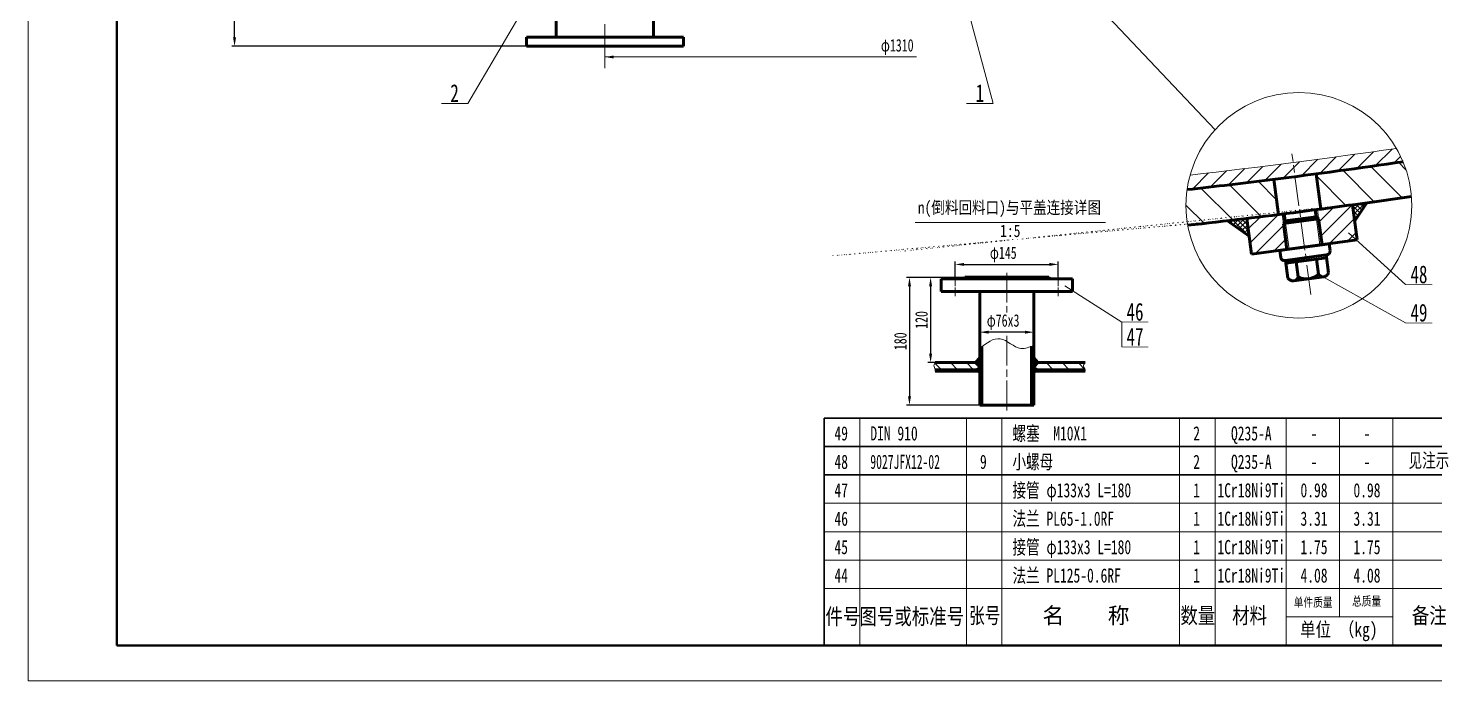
# Model space of a CAD drawing. Header units: millimetres. Extents: x 17368 to 100025, y -24769 to 12950.
# Drawn here: x 45302 to 45697.8, y -9562.3 to -9378.6 of the extents above; entities that cross this region are included whole.
import ezdxf
from ezdxf.enums import TextEntityAlignment as Align

# ---------------------------------------------------------------- set-up
doc = ezdxf.new("R2010")
doc.units = ezdxf.units.MM
doc.header["$LTSCALE"] = 2.8
doc.linetypes.add('AM_ISO08W050', pattern=[18, 12, -1.5, 3, -1.5])
doc.linetypes.add('AM_ISO08W050x2', pattern=[9, 6, -0.75, 1.5, -0.75])
doc.layers.get('0').update_dxf_attribs({"lineweight": 50})
doc.layers.get('Defpoints').update_dxf_attribs({"lineweight": 50})
for name, color, linetype, lineweight in [('5', 5, 'Continuous', 40), ('9', 3, 'Continuous', 15), ('AM_0N', 7, 'Continuous', 50), ('AM_4N', 3, 'Continuous', 15), ('AM_7N', 4, 'AM_ISO08W050', 15), ('d1', 3, 'Continuous', 15), ('dim', 7, 'Continuous', 15), ('xi', 4, 'Continuous', 15), ('尺寸线', 3, 'Continuous', 15), ('细实线', 5, 'Continuous', 15)]:
    doc.layers.add(name, color=color, linetype=linetype, lineweight=lineweight)
doc.styles.add('仿宋体', font='', dxfattribs={"width": 0.7, "height": 3.5})
doc.styles.add('文字', font='', dxfattribs={"height": 3.5})
doc.styles.add('样式 1', font='', dxfattribs={"width": 0.8, "height": 4})
doc.styles.get('仿宋体').set_extended_font_data('FangSong_GB2312')
doc.styles.get('文字').set_extended_font_data('FangSong_GB2312')
doc.styles.get('样式 1').set_extended_font_data('FangSong_GB2312')
doc.dimstyles.new('ISO-25', dxfattribs={"dimtxt": 3.5, "dimasz": 2.5, "dimexe": 1.25, "dimexo": 0.625, "dimtad": 1, "dimdsep": 46, "dimtxsty": '仿宋体', "dimcen": 2.5, "dimadec": 0, "dimazin": 0, "dimtfac": 1, "dimtmove": 0, "dimatfit": 1, "dimfxl": 0, "dimarcsym": 0})

# ---------------------------------------------------------------- blocks, each defined once
blk = doc.blocks.new('*D1254')
at = {"layer": 'Defpoints', "color": 0, "lineweight": 15}
for p in [(45360.08, -8799.55), (45435.41, -8799.55), (45464.29, -9383.66)]:
    blk.add_point(p, dxfattribs=at)
at = {"layer": '细实线', "color": 0, "lineweight": -2}
for p, q in [((45434.79, -8799.55), (45359.28, -8799.55)), ((45360.08, -9381.16), (45360.08, -8802.05)), ((45463.66, -9383.66), (45359.28, -9383.66))]:
    blk.add_line(p, q, dxfattribs=at)
at = {"layer": '细实线', "color": 0, "lineweight": 15}
for points in [[(45359.66, -8802.05), (45360.5, -8802.05), (45360.08, -8799.55)], [(45359.66, -9381.16), (45360.5, -9381.16), (45360.08, -9383.66)]]:
    blk.add_solid(points, dxfattribs=at)
at = {"layer": '细实线', "color": 0, "lineweight": 15, "insert": (45357.53, -9091.6), "char_height": 3.5, "attachment_point": 5, "rotation": 90, "style": '仿宋体'}
blk.add_mtext('～4670', dxfattribs=at)
blk = doc.blocks.new('*D1416')
at = {"layer": 'Defpoints', "color": 0, "lineweight": 15}
for p in [(45591.85, -9445.09), (45562.85, -9449.13), (45591.85, -9449.13)]:
    blk.add_point(p, dxfattribs=at)
at = {"layer": '细实线', "color": 0, "lineweight": -2}
for p, q in [((45562.85, -9448.5), (45562.85, -9444.29)), ((45565.35, -9445.09), (45589.35, -9445.09)), ((45591.85, -9448.5), (45591.85, -9444.29))]:
    blk.add_line(p, q, dxfattribs=at)
at = {"layer": '细实线', "color": 0, "lineweight": 15}
for points in [[(45565.35, -9444.67), (45565.35, -9445.51), (45562.85, -9445.09)], [(45589.35, -9444.67), (45589.35, -9445.51), (45591.85, -9445.09)]]:
    blk.add_solid(points, dxfattribs=at)
at = {"layer": '细实线', "color": 0, "lineweight": 15, "insert": (45576.37, -9442.28), "char_height": 3.5, "attachment_point": 5, "style": '仿宋体'}
blk.add_mtext('φ145', dxfattribs=at)
blk = doc.blocks.new('*D1417')
at = {"layer": 'Defpoints', "color": 0, "lineweight": 15}
for p in [(45569.75, -9462.92), (45584.95, -9462.57), (45569.75, -9464.17)]:
    blk.add_point(p, dxfattribs=at)
at = {"layer": '细实线', "color": 0, "lineweight": -2}
for p, q in [((45569.75, -9463.54), (45569.75, -9464.97)), ((45584.95, -9463.2), (45584.95, -9464.97)), ((45582.45, -9464.17), (45572.25, -9464.17))]:
    blk.add_line(p, q, dxfattribs=at)
at = {"layer": '细实线', "color": 0, "lineweight": 15}
for points in [[(45572.25, -9463.75), (45572.25, -9464.59), (45569.75, -9464.17)], [(45582.45, -9463.75), (45582.45, -9464.59), (45584.95, -9464.17)]]:
    blk.add_solid(points, dxfattribs=at)
at = {"layer": '细实线', "color": 0, "lineweight": 15, "insert": (45576.32, -9461.35), "char_height": 3.5, "attachment_point": 5, "style": '仿宋体'}
blk.add_mtext('φ76x3', dxfattribs=at)
blk = doc.blocks.new('*D1418')
at = {"layer": 'Defpoints', "color": 0, "lineweight": 15}
for p in [(45565.55, -9448.73), (45555.92, -9472.73), (45565.06, -9472.73)]:
    blk.add_point(p, dxfattribs=at)
at = {"layer": '细实线', "color": 0, "lineweight": -2}
for p, q in [((45564.92, -9448.73), (45555.12, -9448.73)), ((45555.92, -9451.23), (45555.92, -9470.23)), ((45564.44, -9472.73), (45555.12, -9472.73))]:
    blk.add_line(p, q, dxfattribs=at)
at = {"layer": '细实线', "color": 0, "lineweight": 15}
for points in [[(45555.51, -9451.23), (45556.34, -9451.23), (45555.92, -9448.73)], [(45555.51, -9470.23), (45556.34, -9470.23), (45555.92, -9472.73)]]:
    blk.add_solid(points, dxfattribs=at)
at = {"layer": '细实线', "color": 0, "lineweight": 15, "insert": (45553.37, -9460.73), "char_height": 3.5, "attachment_point": 5, "rotation": 90, "style": '仿宋体'}
blk.add_mtext('120', dxfattribs=at)
blk = doc.blocks.new('*D1419')
at = {"layer": 'Defpoints', "color": 0, "lineweight": 15}
for p in [(45567.2, -9448.73), (45549.98, -9484.73), (45571.35, -9484.73)]:
    blk.add_point(p, dxfattribs=at)
at = {"layer": '细实线', "color": 0, "lineweight": -2}
for p, q in [((45566.57, -9448.73), (45549.18, -9448.73)), ((45549.98, -9451.23), (45549.98, -9482.23)), ((45570.72, -9484.73), (45549.18, -9484.73))]:
    blk.add_line(p, q, dxfattribs=at)
at = {"layer": '细实线', "color": 0, "lineweight": 15}
for points in [[(45549.57, -9451.23), (45550.4, -9451.23), (45549.98, -9448.73)], [(45549.57, -9482.23), (45550.4, -9482.23), (45549.98, -9484.73)]]:
    blk.add_solid(points, dxfattribs=at)
at = {"layer": '细实线', "color": 0, "lineweight": 15, "insert": (45547.43, -9466.73), "char_height": 3.5, "attachment_point": 5, "rotation": 90, "style": '仿宋体'}
blk.add_mtext('180', dxfattribs=at)

msp = doc.modelspace()

# ---------------------------------------------------------------- hatches: boundary and pattern name
at = {"layer": '细实线', "lineweight": 15}
h = msp.add_hatch(dxfattribs=at)
h.set_pattern_fill('ANSI31', color=256, style=0)
edge = h.paths.add_edge_path()
edge.add_spline(control_points=[(45657.93273, -9416.41714), (45648.30924, -9417.65816), (45638.64864, -9418.82708), (45628.95526, -9419.92335)], knot_values=[1.320741029, 1.320741029, 1.320741029, 1.320741029, 1.350466256, 1.350466256, 1.350466256, 1.350466256], degree=3, periodic=0)
edge.add_arc((45659.54768, -9428.47351), 31.76478, 164.3850601, 171.988472)
edge.add_spline(control_points=[(45628.09292, -9424.04638), (45636.12749, -9423.14348), (45644.13983, -9422.19076), (45654.24135, -9420.9232), (45656.35349, -9420.65447), (45658.46386, -9420.38228)], knot_values=[1.320721211, 1.320721211, 1.320721211, 1.320721211, 1.345299801, 1.345299801, 1.351804357, 1.351804357, 1.351804357, 1.351804357], degree=3, periodic=0)
edge.add_line((45658.46386, -9420.38228), (45657.93273, -9416.41714))
edge = h.paths.add_edge_path()
edge.add_spline(control_points=[(45686.96758, -9412.43761), (45677.33013, -9413.83728), (45667.65035, -9415.16397), (45657.93273, -9416.41714)], knot_values=[1.290724999, 1.290724999, 1.290724999, 1.290724999, 1.320741029, 1.320741029, 1.320741029, 1.320741029], degree=3, periodic=0)
edge.add_line((45657.93273, -9416.41714), (45658.46386, -9420.38228))
edge.add_spline(control_points=[(45658.46386, -9420.38228), (45668.63482, -9419.07044), (45678.76454, -9417.67811), (45688.84804, -9416.20608)], knot_values=[1.289372374, 1.289372374, 1.289372374, 1.289372374, 1.320721211, 1.320721211, 1.320721211, 1.320721211], degree=3, periodic=0)
edge.add_arc((45659.54768, -9428.47351), 31.76478, 22.7180169, 30.3202447)
h = msp.add_hatch(dxfattribs=at)
h.set_pattern_fill('ANSI37', color=256, scale=0.3, style=0)
edge = h.paths.add_edge_path()
edge.add_line((45645.57928, -9437.17511), (45644.90663, -9432.1534))
edge.add_ellipse((45409.79151, -8936.16428), major_axis=(1010, 0), ratio=0.504950495, start_angle=283.14563793, end_angle=283.4612239, ccw=False)
edge.add_line((45639.49282, -9432.7998), (45645.57928, -9437.17511))
edge = h.paths.add_edge_path()
edge.add_line((45674.66038, -9428.31477), (45675.27011, -9432.86666))
edge.add_line((45675.27011, -9432.86666), (45678.637, -9427.76467))
edge.add_ellipse((45409.79151, -8936.16428), major_axis=(1010, 0), ratio=0.504950495, start_angle=285.20339767, end_angle=285.43729747, ccw=False)
h = msp.add_hatch(dxfattribs=at)
h.set_pattern_fill('ANSI37', color=256, scale=0.1, style=0)
h.set_pattern_definition([(45, (-21998.696, -4630.6424), (-0.224506403, 0.224506403), []), (135, (-21998.696, -4630.6424), (-0.224506403, -0.224506403), [])])
h.paths.add_polyline_path([(45569.74937, -9471.38195), (45568.56627, -9472.72925), (45569.74937, -9473.90011)])
h.paths.add_polyline_path([(45569.74937, -9474.15165), (45568.72089, -9474.72925), (45569.74936, -9475.55889)])
h.paths.add_polyline_path([(45584.94937, -9471.38184), (45584.94937, -9473.90018), (45586.13255, -9472.72923)])
h.paths.add_polyline_path([(45585.97793, -9474.72923), (45584.94937, -9474.15158), (45584.94936, -9475.55894)])
h = msp.add_hatch(dxfattribs=at)
h.set_pattern_fill('ANSI31', color=256, angle=90, style=0)
h.set_pattern_definition([(135, (-21998.696, -4630.6424), (-2.24506403, -2.24506403), [])])
edge = h.paths.add_edge_path()
edge.add_spline(control_points=[(45557.22757, -9472.72925), (45557.05094, -9472.98905), (45556.61618, -9473.62852), (45557.17039, -9474.30978), (45557.22757, -9474.72925)], knot_values=[0, 0, 0, 0, 4.337871664, 10.677287505, 10.677287505, 10.677287505, 10.677287505], degree=3, periodic=0)
edge.add_line((45557.22757, -9474.72925), (45568.72089, -9474.72925))
edge.add_line((45568.72089, -9474.72925), (45569.74937, -9474.15165))
edge.add_line((45569.74937, -9474.15165), (45569.74937, -9473.90011))
edge.add_line((45569.74937, -9473.90011), (45568.56627, -9472.72925))
edge.add_line((45568.56627, -9472.72925), (45557.22757, -9472.72925))
edge = h.paths.add_edge_path()
edge.add_spline(control_points=[(45599.42315, -9474.72923), (45599.35281, -9474.38139), (45598.62195, -9473.76169), (45599.15095, -9473.07999), (45599.42315, -9472.72923)], knot_values=[0, 0, 0, 0, 5.391809511, 11.10660569, 11.10660569, 11.10660569, 11.10660569], degree=3, periodic=0)
edge.add_line((45599.42315, -9472.72923), (45586.13255, -9472.72923))
edge.add_line((45586.13255, -9472.72923), (45584.94937, -9473.90018))
edge.add_line((45584.94937, -9473.90018), (45584.94937, -9474.15158))
edge.add_line((45584.94937, -9474.15158), (45585.97793, -9474.72923))
edge.add_line((45585.97793, -9474.72923), (45599.42315, -9474.72923))

# ---------------------------------------------------------------- linework, layer by layer
for p, q in [((45450.60021, -9326.87806), (45450.60021, -9381.15872)), ((45477.97521, -9338.73802), (45477.97521, -9381.15872)), ((45442.19062, -9381.15872), (45464.28771, -9381.15872)), ((45442.19062, -9381.15872), (45442.19062, -9383.65872)), ((45442.19062, -9383.65872), (45464.28771, -9383.65872)), ((45486.38479, -9381.15872), (45464.28771, -9381.15872)), ((45486.38479, -9383.65872), (45464.28771, -9383.65872)), ((45486.38479, -9381.15872), (45486.38479, -9383.65872))]:
    msp.add_line(p, q)
at = {"extrusion": (0, 0, -1)}
msp.add_ellipse((45409.79151, -8936.16428), major_axis=(1010, 0), ratio=0.504950495, start_param=1.288423262, end_param=1.352744292, dxfattribs=at)
msp.add_open_spline([(45688.84804, -9416.20608), (45676.67232, -9417.98354), (45664.4292, -9419.6448), (45644.13983, -9422.19076), (45636.12749, -9423.14348), (45628.09292, -9424.04638)], degree=3, knots=[1.28937237443, 1.28937237443, 1.28937237443, 1.28937237443, 1.32722576678, 1.32722576678, 1.35180435699, 1.35180435699, 1.35180435699, 1.35180435699])
at = {"lineweight": 15}
msp.add_open_spline([(45686.96758, -9412.43761), (45667.78605, -9415.22339), (45648.43685, -9417.72007), (45628.95526, -9419.92335)], degree=3, dxfattribs=at)
at = {"layer": '5', "color": 7}
for q in [(45326.9977, -8731.338), (45885.9977, -9552.338)]:
    msp.add_line((45326.9977, -9552.338), q, dxfattribs=at)
at = {"layer": '9', "color": 7}
for q in [(45301.9977, -8721.338), (45895.9977, -9562.338), (45895.9977, -9562.338)]:
    msp.add_line((45301.9977, -9562.338), q, dxfattribs=at)
at = {"layer": 'AM_0N'}
for p, q in [((45665.7384, -9429.4973), (45664.41334, -9419.60512)), ((45653.84463, -9431.09047), (45652.51179, -9421.14019)), ((45675.27011, -9432.86666), (45678.637, -9427.76467)), ((45645.57928, -9437.17511), (45639.49282, -9432.7998))]:
    msp.add_line(p, q, dxfattribs=at)
at = {"layer": 'AM_0N', "extrusion": (-0.991148, -0.132764, 0)}
for p, q in [((45655.4438, -9430.87626), (45655.70932, -9432.85856)), ((45664.13923, -9429.71151), (45664.40476, -9431.6938)), ((45674.65873, -9428.30242), (45675.98637, -9438.2139)), ((45644.90663, -9432.1534), (45646.25194, -9442.19682))]:
    msp.add_line(p, q, dxfattribs=at)
at = {"layer": 'AM_0N', "extrusion": (-0.132764, 0.991148, 0)}
for p, q in [((45664.40476, -9431.6938), (45655.70932, -9432.85856)), ((45665.09422, -9432.22038), (45655.18275, -9433.54802)), ((45675.98637, -9438.2139), (45646.25194, -9442.19682)), ((45667.75984, -9439.31584), (45654.47847, -9441.09488)), ((45666.07489, -9439.54154), (45656.16342, -9440.86918)), ((45668.05719, -9439.27601), (45666.07489, -9439.54154)), ((45656.16342, -9440.86918), (45654.18112, -9441.13471)), ((45655.57056, -9443.97539), (45655.79357, -9443.94552)), ((45667.24132, -9442.41209), (45655.79357, -9443.94552)), ((45667.34754, -9443.20501), (45655.89978, -9444.73843)), ((45667.24132, -9442.41209), (45667.46433, -9442.38222)), ((45666.60632, -9448.55074), (45658.02174, -9449.70064))]:
    msp.add_line(p, q, dxfattribs=at)
at = {"layer": 'AM_0N', "extrusion": (0.606969, 0.794726, 0)}
msp.add_line((45665.09422, -9432.22038), (45664.40476, -9431.6938), dxfattribs=at)
at = {"layer": 'AM_0N', "extrusion": (-0.794726, 0.606969, 0)}
msp.add_line((45655.18275, -9433.54802), (45655.70932, -9432.85856), dxfattribs=at)
at = {"layer": 'AM_0N', "extrusion": (0.991148, 0.132764, 0)}
for p, q in [((45656.16342, -9440.86918), (45655.18275, -9433.54802)), ((45666.07489, -9439.54154), (45665.09422, -9432.22038)), ((45668.32272, -9441.25831), (45668.05719, -9439.27601)), ((45654.44665, -9443.117), (45654.18112, -9441.13471)), ((45655.79357, -9443.94552), (45656.47067, -9449.00037)), ((45665.05524, -9447.85047), (45664.48436, -9443.58853)), ((45667.24132, -9442.41209), (45667.91842, -9447.46694)), ((45659.33384, -9448.61685), (45658.76296, -9444.35491))]:
    msp.add_line(p, q, dxfattribs=at)
at = {"layer": 'AM_0N'}
for centre, radius, start, end in [((45655.4378, -9442.98424), 1, 187.6293453, 277.6293453), ((45667.33157, -9441.39107), 1, 277.6293453, 7.6293453), ((45661.63985, -9444.09262), 5.07802, 242.9919548, 312.2667358), ((45666.3927, -9446.95597), 1.60901, 213.7747102, 277.6293453), ((45666.3927, -9446.95597), 1.60901, 277.6293453, 341.4839804), ((45657.80812, -9448.10587), 1.60901, 213.7747102, 277.6293453), ((45657.80812, -9448.10587), 1.60901, 277.6293453, 341.4839804)]:
    msp.add_arc(centre, radius, start, end, dxfattribs=at)
at = {"layer": 'AM_4N', "extrusion": (-0.991148, -0.132764, 0)}
for p, q in [((45655.38189, -9435.03474), (45654.83578, -9430.9577)), ((45665.29337, -9433.7071), (45664.74725, -9429.63006))]:
    msp.add_line(p, q, dxfattribs=at)
at = {"layer": 'AM_4N', "extrusion": (0.991148, 0.132764, 0)}
for p, q in [((45664.40476, -9431.6938), (45665.46687, -9439.62298)), ((45655.70932, -9432.85856), (45656.77144, -9440.78774))]:
    msp.add_line(p, q, dxfattribs=at)
at = {"layer": 'AM_7N', "linetype": 'AM_ISO08W050x2', "lineweight": 15}
msp.add_line((45464.28771, -9327.02598), (45464.28771, -9389.80295), dxfattribs=at)
at = {"layer": 'AM_7N', "linetype": 'AM_ISO08W050x2', "ltscale": 0.5, "extrusion": (0.991148, 0.132764, 0)}
msp.add_line((45662.91147, -9453.58585), (45657.60235, -9413.95072), dxfattribs=at)
at = {"layer": 'AM_7N', "linetype": 'AM_ISO08W050x2', "lineweight": 15, "ltscale": 0.2}
for p, q in [((45562.84942, -9447.82924), (45562.8494, -9454.02924)), ((45591.84942, -9447.82924), (45591.8494, -9454.02924))]:
    msp.add_line(p, q, dxfattribs=at)
at = {"layer": 'AM_7N', "linetype": 'AM_ISO08W050x2', "lineweight": 15, "ltscale": 0.5}
for p, q in [((45577.34942, -9447.42924), (45577.34941, -9458.6206)), ((45577.34941, -9465.189), (45577.3494, -9487.0537))]:
    msp.add_line(p, q, dxfattribs=at)
at = {"layer": 'd1', "color": 7, "lineweight": 30}
for p, q in [((45525.9977, -9552.338), (45525.9977, -9488.338)), ((45525.9977, -9488.338), (45705.9977, -9488.338)), ((45525.9977, -9496.338), (45705.9977, -9496.338)), ((45525.9977, -9504.338), (45705.9977, -9504.338))]:
    msp.add_line(p, q, dxfattribs=at)
at = {"layer": 'd1', "color": 7}
for p, q in [((45535.9977, -9488.338), (45535.9977, -9552.338)), ((45565.9977, -9536.338), (45565.9977, -9552.338)), ((45575.9977, -9536.338), (45575.9977, -9552.338)), ((45625.9977, -9536.338), (45625.9977, -9550.338)), ((45635.9977, -9536.338), (45635.9977, -9550.338)), ((45655.9977, -9536.338), (45655.9977, -9552.338)), ((45670.9977, -9536.338), (45670.9977, -9543.338)), ((45685.9977, -9536.338), (45685.9977, -9550.338)), ((45655.9977, -9544.338), (45685.9977, -9544.338))]:
    msp.add_line(p, q, dxfattribs=at)
at = {"layer": 'dim', "const_width": 0.225}
for points in [[(45425.7229, -9399.77631), (45418.2229, -9399.77631)], [(45573.51567, -9399.77631), (45566.01567, -9399.77631)], [(45697.08173, -9450.79045), (45689.58173, -9450.79045)], [(45617.19732, -9461.32937), (45609.69732, -9461.32937)], [(45697.08173, -9461.5771), (45689.58173, -9461.5771)], [(45617.19732, -9468.32937), (45609.69732, -9468.32937)]]:
    msp.add_lwpolyline(points, dxfattribs=at)
at = {"layer": '尺寸线', "color": 7}
for p, q in [((45565.9977, -9544.338), (45565.9977, -9488.338)), ((45575.9977, -9544.338), (45575.9977, -9488.338)), ((45625.9977, -9544.338), (45625.9977, -9488.338)), ((45635.9977, -9544.338), (45635.9977, -9488.338)), ((45655.9977, -9544.338), (45655.9977, -9488.338)), ((45670.9977, -9544.338), (45670.9977, -9488.338)), ((45685.9977, -9544.338), (45685.9977, -9488.338)), ((45525.9977, -9512.338), (45705.9977, -9512.338)), ((45525.9977, -9520.338), (45705.9977, -9520.338)), ((45525.9977, -9528.338), (45705.9977, -9528.338)), ((45525.9977, -9536.338), (45705.9977, -9536.338)), ((45625.9977, -9552.338), (45625.9977, -9536.338)), ((45635.9977, -9552.338), (45635.9977, -9536.338)), ((45685.9977, -9551.338), (45685.9977, -9536.338)), ((45685.9977, -9552.338), (45685.9977, -9545.338))]:
    msp.add_line(p, q, dxfattribs=at)
at = {"layer": '细实线', "lineweight": 15}
for p, q in [((45559.4221, -9347.1784), (45573.51567, -9399.77631)), ((45453.2677, -9352.7847), (45425.7229, -9399.77631)), ((45581.27353, -9349.26633), (45635.98767, -9407.16794)), ((45672.87287, -9428.55917), (45664.48983, -9420.17613)), ((45680.76118, -9427.46722), (45671.89399, -9418.60003)), ((45688.61909, -9426.34488), (45679.78074, -9417.50652)), ((45689.68205, -9418.42757), (45687.63693, -9416.38246)), ((45641.01262, -9432.61994), (45631.99629, -9423.60361)), ((45649.02407, -9431.65113), (45640.03827, -9422.66534)), ((45653.28797, -9426.93478), (45648.04886, -9421.69567)), ((45632.96996, -9433.55754), (45627.78306, -9428.37064)), ((45645.30127, -9435.09964), (45648.71131, -9431.68961)), ((45645.83168, -9439.05937), (45653.839, -9431.05205)), ((45665.21788, -9433.14355), (45669.32203, -9429.0394)), ((45665.74829, -9437.10327), (45674.51714, -9428.33442)), ((45647.32857, -9442.05261), (45655.25958, -9434.1216)), ((45668.06699, -9439.2747), (45675.17619, -9432.1655)), ((45652.51317, -9441.35813), (45655.78998, -9438.08132)), ((45673.25159, -9438.58022), (45675.70659, -9436.12522)), ((45673.47671, -9436.21718), (45689.58173, -9450.79045)), ((45593.69811, -9451.09865), (45609.69732, -9461.32937)), ((45666.64899, -9448.82278), (45689.58173, -9461.5771)), ((45609.69732, -9461.32937), (45609.69732, -9468.32937))]:
    msp.add_line(p, q, dxfattribs=at)
at = {"layer": '细实线', "color": 5, "linetype": 'Continuous', "lineweight": 15}
msp.add_line((45464.28771, -9386.692), (45551.94083, -9386.692), dxfattribs=at)
at = {"layer": '细实线'}
msp.add_line((45551.61164, -9433.2855), (45605.08821, -9433.2855), dxfattribs=at)
at = {"layer": '细实线', "color": 7, "linetype": 'Continuous', "lineweight": 50}
for p, q in [((45558.84942, -9449.12924), (45558.84941, -9452.72924)), ((45558.84942, -9449.12924), (45577.34941, -9449.12924)), ((45565.54942, -9448.72924), (45565.14942, -9449.12924)), ((45589.14942, -9448.72924), (45565.54942, -9448.72924)), ((45595.84942, -9449.12924), (45577.34941, -9449.12924)), ((45589.14942, -9448.72924), (45589.54942, -9449.12924)), ((45595.84942, -9449.12924), (45595.84941, -9452.72924)), ((45595.84941, -9452.72924), (45558.84941, -9452.72924)), ((45569.74941, -9452.72925), (45569.74934, -9484.72925)), ((45584.94941, -9452.72923), (45584.94934, -9484.72923)), ((45569.74937, -9471.38195), (45568.56627, -9472.72925)), ((45570.34938, -9468.26576), (45570.34934, -9484.72925)), ((45584.34938, -9468.13086), (45584.34934, -9484.72923)), ((45584.94945, -9471.38193), (45586.13255, -9472.72923)), ((45568.56627, -9472.72925), (45557.22757, -9472.72925)), ((45568.72089, -9474.72925), (45557.22757, -9474.72925)), ((45569.21675, -9475.12925), (45557.22757, -9475.12925)), ((45568.72089, -9474.72925), (45565.64943, -9474.72925)), ((45568.56627, -9472.72925), (45569.74937, -9473.90011)), ((45569.74937, -9474.15165), (45568.72089, -9474.72925)), ((45568.72089, -9474.72925), (45569.74936, -9475.55889)), ((45586.13255, -9472.72923), (45584.94945, -9473.90009)), ((45584.94946, -9474.15163), (45585.97793, -9474.72923)), ((45585.97793, -9474.72923), (45584.94946, -9475.55887)), ((45599.42315, -9475.12923), (45585.48207, -9475.12923)), ((45599.42315, -9474.72923), (45585.97793, -9474.72923)), ((45599.42315, -9472.72923), (45586.13255, -9472.72923)), ((45584.94934, -9484.72923), (45569.74934, -9484.72923))]:
    msp.add_line(p, q, dxfattribs=at)
at = {"layer": '细实线', "lineweight": 15}
msp.add_circle((45659.54768, -9428.47351), 31.76478, dxfattribs=at)
for points in [[(45569.74938, -9468.72925), (45575.52677, -9466.03521), (45581.33795, -9468.74501), (45584.94938, -9467.88836)], [(45557.22757, -9472.72925), (45556.86092, -9473.51554), (45557.22757, -9474.72925), (45557.22757, -9475.12925)], [(45599.42315, -9472.72923), (45598.94011, -9473.7651), (45599.42315, -9474.72923), (45599.42315, -9475.12923)]]:
    msp.add_spline(points, degree=3, dxfattribs=at)
at = {"layer": '细实线', "color": 5, "linetype": 'Continuous', "lineweight": 15}
msp.add_solid([(45466.78771, -9386.27533), (45466.78771, -9387.10867), (45464.28771, -9386.692)], dxfattribs=at)

# ---------------------------------------------------------------- texts
at = {"layer": 'd1', "color": 7, "style": '样式 1', "width": 0.7}
for s, p in [('49', (45530.7696, -9494.665)), ('2', (45630.7696, -9494.665)), ('Q235-A', (45646.1547, -9494.665)), ('-', (45663.8054, -9494.665)), ('-', (45678.7066, -9494.665)), ('48', (45530.7696, -9502.665)), ('9', (45570.7696, -9502.665)), ('2', (45630.7696, -9502.665)), ('Q235-A', (45646.1547, -9502.665)), ('见注示', (45696.13029, -9502.26791)), ('-', (45663.8054, -9502.665)), ('-', (45678.7066, -9502.665)), ('47', (45530.7696, -9510.665)), ('1', (45630.7696, -9510.665)), ('1Cr18Ni9Ti', (45646.1547, -9510.665)), ('0.98', (45663.8054, -9510.665)), ('0.98', (45678.7066, -9510.665)), ('46', (45530.7696, -9518.665)), ('1', (45630.7696, -9518.665)), ('1Cr18Ni9Ti', (45646.1547, -9518.665)), ('3.31', (45663.8054, -9518.665)), ('3.31', (45678.7066, -9518.665)), ('45', (45530.7696, -9526.665)), ('1', (45630.7696, -9526.665)), ('1Cr18Ni9Ti', (45646.1547, -9526.665)), ('1.75', (45663.8054, -9526.665)), ('1.75', (45678.7066, -9526.665)), ('44', (45530.7696, -9534.665)), ('1', (45630.7696, -9534.665)), ('1Cr18Ni9Ti', (45646.1547, -9534.665)), ('4.08', (45663.8054, -9534.665)), ('4.08', (45678.7066, -9534.665))]:
    msp.add_text(s, height=4, dxfattribs=at).set_placement(p, align=Align.CENTER)
at = {"layer": 'd1', "color": 7, "style": '样式 1'}
for s, height, width, p in [('DIN 910', 4, 0.7, (45538.9666, -9494.665)), ('螺塞  M10X1', 4, 0.7, (45578.9666, -9494.665)), ('9027JFX12-02', 4, 0.6, (45538.9666, -9502.665)), ('小螺母', 4, 0.7, (45578.9666, -9502.665)), ('接管 φ133x3 L=180', 4, 0.7, (45578.9666, -9510.665)), ('法兰 PL65-1.0RF', 4, 0.7, (45578.9666, -9518.665)), ('接管 φ133x3 L=180', 4, 0.7, (45578.9666, -9526.665)), ('法兰 PL125-0.6RF', 4, 0.7, (45578.9666, -9534.665)), ('件号', 4.5, 0.8, (45526.34324, -9546.45113)), ('图号或标准号', 4.5, 0.8, (45535.89411, -9546.45113)), ('数量', 4.5, 0.8, (45626.19635, -9546.17833)), ('材料', 4.5, 0.8, (45640.77333, -9546.17833)), ('备注', 4.5, 0.8, (45691.33178, -9546.17833))]:
    msp.add_text(s, height=height, dxfattribs=dict(at, width=width)).set_placement(p)
at = {"layer": 'd1', "color": 7, "style": '样式 1', "width": 0.707116}
msp.add_text('张号', height=4.5, dxfattribs=at).set_placement((45566.75771, -9546.17833), (45575.56417, -9546.17833), align=Align.FIT)
at = {"layer": 'd1', "color": 7, "style": '样式 1'}
msp.add_text('名    称', height=4.5, dxfattribs=at).set_placement((45587.38466, -9546.17833))
at = {"layer": 'd1', "color": 7, "attachment_point": 1, "style": '样式 1'}
for s, insert, char_height, width in [('单件质量', (45658.10847, -9538.98913), 2.5, 18.2436), ('总质量', (45674.50337, -9538.65748), 2.5, 15.3428571), ('{\\fSimSun|b0|i0|c134|p54;单位 （kg)}', (45659.89016, -9545.87312), 4, 31.9964)]:
    msp.add_mtext(s, dxfattribs=dict(at, insert=insert, char_height=char_height, width=width))
at = {"layer": 'dim', "style": '仿宋体', "width": 0.7}
for s, p in [('2', (45421.9729, -9399.37004)), ('1', (45569.76567, -9399.37004)), ('48', (45693.33173, -9450.38417)), ('46', (45613.44732, -9460.9231)), ('49', (45693.33173, -9461.17082)), ('47', (45613.44732, -9467.9231))]:
    msp.add_text(s, height=5, dxfattribs=at).set_placement(p, align=Align.CENTER)
at = {"layer": 'xi', "color": 7, "style": '文字', "width": 0.8}
for s, p in [('n(倒料回料口)与平盖连接详图', (45552.31151, -9430.8372)), ('1:5', (45575.49305, -9437.38434))]:
    msp.add_text(s, height=3.5, dxfattribs=at).set_placement(p)
at = {"layer": '细实线', "color": 5, "linetype": 'Continuous', "lineweight": 15, "insert": (45546.5388, -9383.87714), "char_height": 3.5, "attachment_point": 5, "style": '仿宋体'}
msp.add_mtext('φ1310', dxfattribs=at)

# ---------------------------------------------------------------- dimensions: what is measured, and where the dimension line sits
at = {"layer": '细实线', "lineweight": 15}
for base, p1, p2, text, picture, middle in [((45360.08079, -8799.54745), (45464.28771, -9383.65872), (45435.41271, -8799.54745), '～4670', '*D1254', (45357.53079, -9091.60308)), ((45549.98492, -9484.72923), (45567.19551, -9448.72924), (45571.34791, -9484.72923), '180', '*D1419', (45547.43492, -9466.72923)), ((45555.92352, -9472.72924), (45565.54942, -9448.72924), (45565.06494, -9472.72924), '120', '*D1418', (45553.37352, -9460.72924))]:
    dim = msp.add_linear_dim(base=base, p1=p1, p2=p2, angle=90, text=text, dimstyle='ISO-25', override={"dimexe": 0.8, "dimgap": 0.8}, dxfattribs=at)
    dim.commit()
    dim.dimension.update_dxf_attribs({"geometry": picture, "text_midpoint": middle})
for base, p1, p2, text, picture, middle in [((45591.84941, -9445.09086), (45562.84941, -9449.12924), (45591.84941, -9449.12924), 'φ145', '*D1416', (45576.37476, -9445.09086)), ((45569.74939, -9464.16985), (45584.94939, -9462.57425), (45569.74939, -9462.91683), 'φ76x3', '*D1417', (45576.32486, -9464.16985))]:
    dim = msp.add_linear_dim(base=base, p1=p1, p2=p2, text=text, dimstyle='ISO-25', override={"dimexe": 0.8, "dimgap": 0.8}, dxfattribs=at)
    dim.commit()
    dim.dimension.update_dxf_attribs({"geometry": picture, "text_midpoint": middle, "dimtype": 160})

doc.saveas('drawing.dxf')
